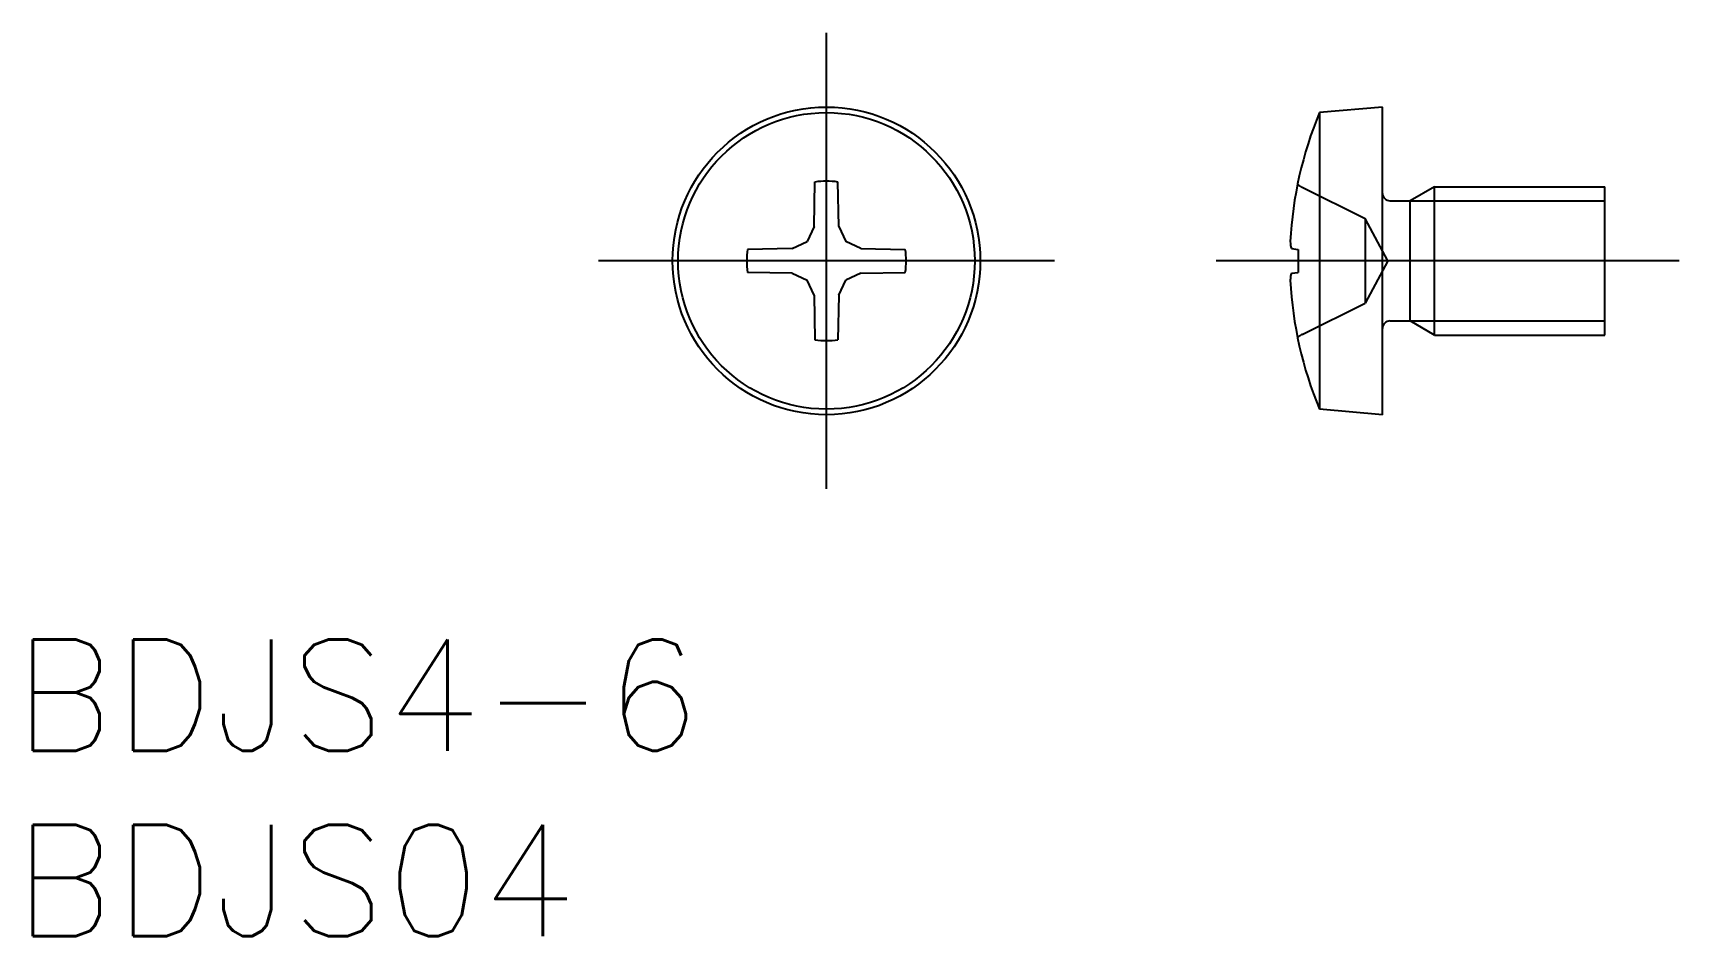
# Model space of a CAD drawing. Extents: x -21.4 to 23, y -18.2 to 6.2.
import ezdxf

# ---------------------------------------------------------------- set-up
doc = ezdxf.new("R2010")
doc.units = 0
doc.linetypes.add('CENTER', pattern=[50.8, 31.75, -6.35, 6.35, -6.35])
doc.linetypes.add('DASHED', pattern=[19.05, 12.7, -6.35])
doc.layers.get('0').update_dxf_attribs({"linetype": 'CONTINUOUS'})
doc.layers.add('CENTER', color=1, linetype='CENTER')
doc.styles.get("Standard").update_dxf_attribs({"font": 'txt.shx', "height": 3, "bigfont": 'bigfont.shx'})

msp = doc.modelspace()

# ---------------------------------------------------------------- linework, layer by layer
at = {"color": 7, "linetype": 'CONTINUOUS'}
for p, q in [((15, 4.15), (13.3, 4.001)), ((13.3, 4.001), (13.3, -4.001)), ((15, -4.15), (15, 4.15)), ((-0.331, 0.925), (-0.31, 2.128)), ((0.331, 0.925), (0.31, 2.128)), ((16.4, 2), (15.744, 1.621)), ((16.4, 2), (21, 2)), ((16.4, -2), (16.4, 2)), ((21, -2), (21, 2)), ((15.2, 1.621), (15.744, 1.621)), ((15.744, -1.621), (15.744, 1.621)), ((-0.331, 0.925), (-0.52, 0.52)), ((0.331, 0.925), (0.52, 0.52)), ((-0.925, 0.331), (-0.52, 0.52)), ((0.925, 0.331), (0.52, 0.52)), ((-0.925, 0.331), (-2.128, 0.31)), ((0.925, 0.331), (2.128, 0.31)), ((12.541, 0.331), (12.725, 0.31)), ((12.725, 0.31), (12.725, -0.31)), ((-0.925, -0.331), (-2.128, -0.31)), ((-0.925, -0.331), (-0.52, -0.52)), ((0.925, -0.331), (0.52, -0.52)), ((0.925, -0.331), (2.128, -0.31)), ((12.541, -0.331), (12.725, -0.31)), ((-0.331, -0.925), (-0.52, -0.52)), ((0.331, -0.925), (0.52, -0.52)), ((-0.331, -0.925), (-0.31, -2.128)), ((0.331, -0.925), (0.31, -2.128)), ((15.2, -1.621), (15.744, -1.621)), ((16.4, -2), (15.744, -1.621)), ((16.4, -2), (21, -2)), ((15, -4.15), (13.3, -4.001))]:
    msp.add_line(p, q, dxfattribs=at)
at = {"color": 3, "linetype": 'DASHED'}
for p, q in [((12.834, 1.985), (14.533, 1.145)), ((14.533, 1.145), (14.533, -1.145)), ((15.142, 0), (14.533, 1.145)), ((15.142, 0), (14.533, -1.145)), ((12.834, -1.985), (14.533, -1.145))]:
    msp.add_line(p, q, dxfattribs=at)
at = {"color": 3, "linetype": 'CONTINUOUS'}
for p, q in [((15.744, 1.621), (21, 1.621)), ((15.744, -1.621), (21, -1.621))]:
    msp.add_line(p, q, dxfattribs=at)
at = {"color": 7, "linetype": 'CONTINUOUS'}
for radius in [4.15, 4.001]:
    msp.add_circle((0, 0), radius, dxfattribs=at)
for centre, radius, start, end in [((22.906, 0), 10.406, 157.3871, 177.1373), ((0, 0), 2.15, 81.7142, 98.2858), ((15.2, 1.821), 0.2, 180, 270), ((13.171, 0.521), 0.658, 180.1375, 196.8378), ((0, 0), 2.15, 171.7142, 188.2858), ((0, 0), 2.15, 351.7142, 8.2858), ((13.171, -0.521), 0.658, 163.1622, 179.8625), ((22.906, 0), 10.406, 182.8627, 202.6129), ((15.2, -1.821), 0.2, 90, 180), ((0, 0), 2.15, 261.7142, 278.2858)]:
    msp.add_arc(centre, radius, start, end, dxfattribs=at)
at = {"color": 3, "linetype": 'DASHED'}
for centre, start, end in [((13.1, 2.523), 229.1693, 243.7), ((13.1, -2.523), 116.3, 130.8307)]:
    msp.add_arc(centre, 0.6, start, end, dxfattribs=at)
at = {"layer": 'CENTER', "color": 1, "linetype": 'CENTER'}
for p, q in [((0, -6.15), (0, 6.15)), ((6.15, 0), (-6.15, 0)), ((23, 0), (10.513, 0))]:
    msp.add_line(p, q, dxfattribs=at)

# ---------------------------------------------------------------- texts
at = {"color": 7, "linetype": 'CONTINUOUS'}
for s, p in [('BDJS4-6', (-21.92, -13.216)), ('BDJS04', (-21.92, -18.216))]:
    msp.add_text(s, height=3, dxfattribs=at).set_placement(p)

doc.saveas('drawing.dxf')
